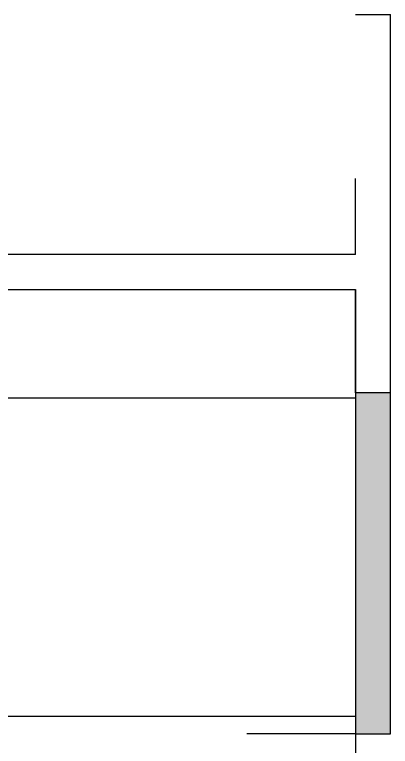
# Model space of a CAD drawing. Header units: millimetres. Extents: x 857 to 2168, y 576 to 1198.
# Drawn here: x 1805.1 to 1888.1, y 764.5 to 926.2 of the extents above; entities that cross this region are included whole.
import ezdxf

# ---------------------------------------------------------------- set-up
doc = ezdxf.new("R2010")
doc.units = ezdxf.units.MM
doc.layers.add('WAL', color=7, linetype='Continuous', lineweight=30)

msp = doc.modelspace()

# ---------------------------------------------------------------- hatches: boundary and pattern name
at = {"layer": 'WAL', "lineweight": -2}
h = msp.add_hatch(color=256, dxfattribs=at)
h.dxf.hatch_style = 1
h.paths.add_polyline_path([(1888.14, 842.62), (1880.41, 842.63), (1880.41, 790.47), (1880.41, 790.47), (1880.41, 767.29), (1888.13, 767.29)])

# ---------------------------------------------------------------- linework, layer by layer
for p, q in [((1880.41, 926.16), (1888.14, 926.16)), ((1888.14, 865.41), (1888.14, 926.16)), ((1888.14, 916.91), (1888.14, 920.77)), ((1888.14, 920.77), (1888.14, 920.77)), ((1880.41, 873.15), (1880.41, 889.98)), ((1880.41, 873.15), (1722.05, 873.15)), ((1880.41, 873.14), (1750.99, 873.15)), ((1729.78, 865.42), (1880.41, 865.41)), ((1880.41, 842.63), (1880.41, 865.41)), ((1880.41, 865.41), (1880.41, 841.41)), ((1888.14, 842.62), (1888.14, 865.41)), ((1888.14, 865.41), (1888.14, 865.41)), ((1880.41, 841.41), (1753.78, 841.41)), ((1880.41, 790.47), (1880.41, 767.29)), ((1880.41, 789.49), (1880.41, 789.49)), ((1753.78, 771.16), (1880.4, 771.16)), ((1880.41, 767.29), (1856.41, 767.29)), ((1880.4, 767.29), (1880.4, 647.29))]:
    msp.add_line(p, q, dxfattribs=at)
msp.add_lwpolyline([(1888.13, 767.29), (1888.14, 842.62), (1880.41, 842.63), (1880.4, 767.29)], close=True, dxfattribs=at)

doc.saveas('drawing.dxf')
